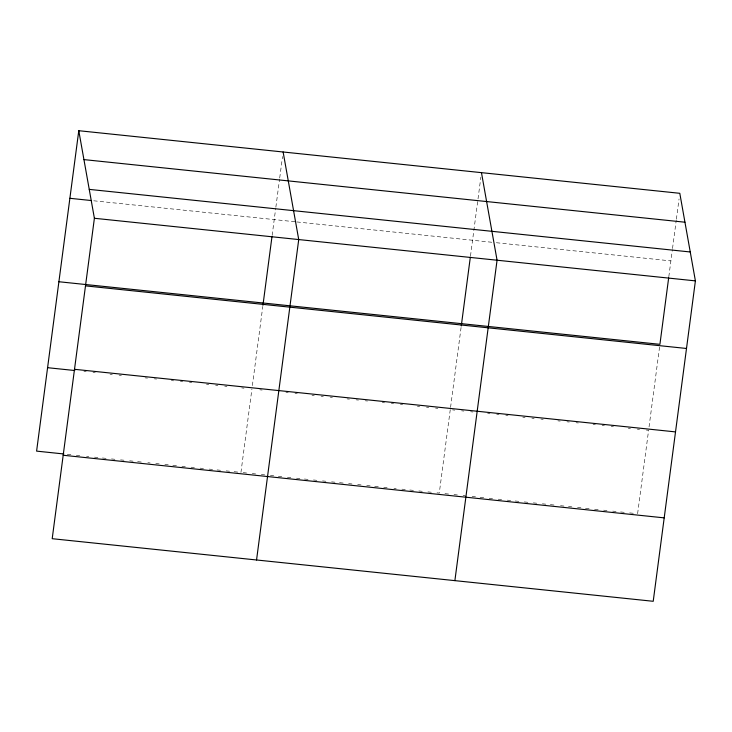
<?xml version="1.0" encoding="UTF-8"?>
<svg xmlns="http://www.w3.org/2000/svg" width="732" height="732" viewBox="0 0 732 732"><rect width="100%" height="100%" fill="white"/><g stroke="black" fill="none" stroke-linecap="round" stroke-linejoin="round"><path stroke-width="0.55" stroke-dasharray="3.66 2.75" d="M240.947 472.414L251.927 388.976M252.375 385.581L262.797 306.415M272.148 235.375L275.708 208.318M275.863 207.193L279.569 179.029M279.716 177.903L282.534 156.502M450.262 409.636L439.282 493.066L437.013 492.828M450.564 407.376L461.279 325.941M470.484 256.026L480.869 177.153M637.609 513.727L648.598 430.297L646.329 430.059M649.046 426.902L659.614 346.593M668.819 276.687L672.379 249.639M672.525 248.514L676.24 220.341M676.386 219.216L679.058 198.939M93.723 200.788L295.765 221.833M296.899 221.952L491.831 242.255M496.36 242.722L670.896 260.903M83.915 371.481L86.184 371.719M92.991 372.423L95.261 372.661M110.02 374.198L112.289 374.436M119.106 375.141L121.375 375.379M145.21 377.868L147.489 378.096M154.296 378.81L156.566 379.048M171.325 380.585L173.594 380.823M180.411 381.528L182.68 381.765M189.487 382.479L191.757 382.708M206.516 384.245L208.785 384.483M215.601 385.197L217.871 385.435M224.678 386.139L226.957 386.377M241.706 387.914L243.985 388.152M259.86 389.808L262.129 390.037M285.928 392.517L288.198 392.755M294.996 393.468L297.265 393.697M311.997 395.234L314.266 395.472M321.064 396.177L323.324 396.415M330.132 397.119L332.392 397.357M347.133 398.894L349.393 399.132M356.191 399.837L358.46 400.075M365.259 400.779L367.528 401.017M382.26 402.554L384.529 402.792M391.327 403.497L393.596 403.735M400.395 404.439L402.664 404.677M417.396 406.214L419.665 406.452M426.463 407.157L428.732 407.395M435.531 408.099L437.791 408.337M452.532 409.874L454.792 410.112M461.599 410.817L463.859 411.055M470.658 411.759L472.927 411.997M487.658 413.534L489.928 413.772M496.726 414.477L498.995 414.715M505.794 415.419L508.063 415.657M522.794 417.194L525.064 417.423M531.862 418.137L534.131 418.375M540.93 419.079L543.199 419.317M557.93 420.854L560.2 421.083M566.998 421.797L569.258 422.035M576.066 422.739L578.326 422.977M593.066 424.514L595.326 424.743M602.125 425.457L604.394 425.695M611.193 426.399L613.462 426.637M628.193 428.165L630.462 428.403M637.261 429.117L639.53 429.355M67.252 454.316L71.791 454.792M76.329 455.267L79.742 455.615M86.55 456.329L88.819 456.567M94.501 457.152L97.905 457.509M102.443 457.985L106.982 458.461M111.529 458.927L114.933 459.284M120.606 459.879L124.01 460.227M129.692 460.821L133.096 461.178M137.634 461.654L142.182 462.121M147.855 462.716L150.124 462.953M155.797 463.539L159.21 463.896M164.883 464.491L168.287 464.838M172.825 465.314L177.373 465.79M181.911 466.266L185.315 466.613M190.997 467.208L194.401 467.565M200.074 468.151L203.478 468.507M209.16 469.102L212.564 469.45M217.102 469.926L220.506 470.283M226.188 470.877L229.592 471.225M234.13 471.701L238.678 472.177M243.207 472.643L246.611 473M252.275 473.595L255.678 473.943M261.342 474.537L264.746 474.885M270.41 475.48L273.814 475.837M278.343 476.303L281.747 476.66M287.411 477.246L290.814 477.603M296.478 478.197L299.882 478.545M304.411 479.021L308.941 479.497M313.479 479.963L316.874 480.32M322.547 480.906L325.941 481.263M331.614 481.857L335.009 482.205M339.547 482.681L344.077 483.157M348.615 483.623L352.01 483.98M357.673 484.566L361.077 484.923M366.741 485.517L370.145 485.865M374.674 486.341L379.213 486.807M383.742 487.283L387.146 487.64M393.944 488.345L396.213 488.583M401.877 489.168L405.281 489.525M409.81 490.001L414.349 490.467M418.878 490.943L422.282 491.3M427.945 491.886L431.34 492.243M444.946 493.661L449.475 494.127M454.014 494.603L457.409 494.96M463.082 495.546L465.342 495.784M472.149 496.488L475.544 496.845M480.082 497.321L484.611 497.787M489.141 498.263L492.544 498.62M498.208 499.206L501.612 499.563M507.276 500.148L510.68 500.505M515.209 500.981L519.747 501.447M524.277 501.923L528.815 502.39M533.344 502.866L536.748 503.223M542.412 503.808L545.816 504.165M550.345 504.641L554.874 505.107M560.547 505.702L563.942 506.05M568.48 506.526L571.875 506.883M577.548 507.468L580.943 507.825M585.481 508.292L590.01 508.767M594.549 509.243L599.078 509.71M603.616 510.186L607.011 510.543M612.675 511.128L616.079 511.485M620.608 511.952L625.146 512.427M629.676 512.903L634.214 513.37"/><path stroke-width="1.1" d="M78.781 130.708L94.391 218.273L52.201 538.697L653.218 601.292L695.4 280.878L679.799 193.303L78.781 130.708L36.6 451.122L63.849 453.968M262.944 305.281L272.002 236.5M256.548 559.98L298.729 239.556L283.128 151.991M461.279 325.941L470.337 257.161M454.883 580.632L497.065 260.217L481.464 172.651M668.673 277.812L659.916 344.333L58.899 281.738M83.933 159.603L684.942 222.208M89.24 189.378L690.249 251.973M69.888 198.299L91.454 200.55M94.391 218.273L695.4 280.878M85.488 285.873L686.497 348.469M74.508 369.303L675.517 431.898M47.58 367.693L74.829 370.529M63.19 455.258L664.198 517.863"/></g></svg>
